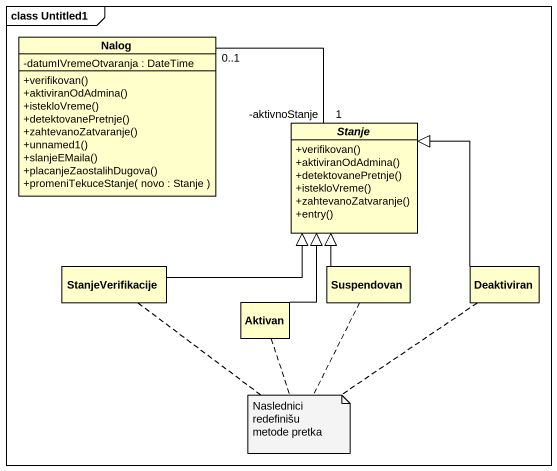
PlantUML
@startuml
mainframe class Untitled1
hide circle
hide empty members
skinparam classAttributeIconSize 0
class Nalog {
  -datumIVremeOtvaranja : DateTime
  +verifikovan()
  +aktiviranOdAdmina()
  +istekloVreme()
  +detektovanePretnje()
  +zahtevanoZatvaranje()
  +unnamed1()
  +slanjeEMaila()
  +placanjeZaostalihDugova()
  +promeniTekuceStanje( novo : Stanje )
}
abstract class Stanje {
  +verifikovan()
  +aktiviranOdAdmina()
  +detektovanePretnje()
  +istekloVreme()
  +zahtevanoZatvaranje()
  +entry()
}
class StanjeVerifikacije
class Suspendovan
class Deaktiviran
class Aktivan
Nalog "0..1" -right- "1\n-aktivnoStanje" Stanje
StanjeVerifikacije -right-|> Stanje
Suspendovan -up-|> Stanje
Deaktiviran -up-|> Stanje
Aktivan -up-|> Stanje
note as N1
  Naslednici redefinišu metode pretka
end note
N1 .. StanjeVerifikacije
N1 .. Aktivan
N1 .. Suspendovan
N1 .. Deaktiviran
@enduml
